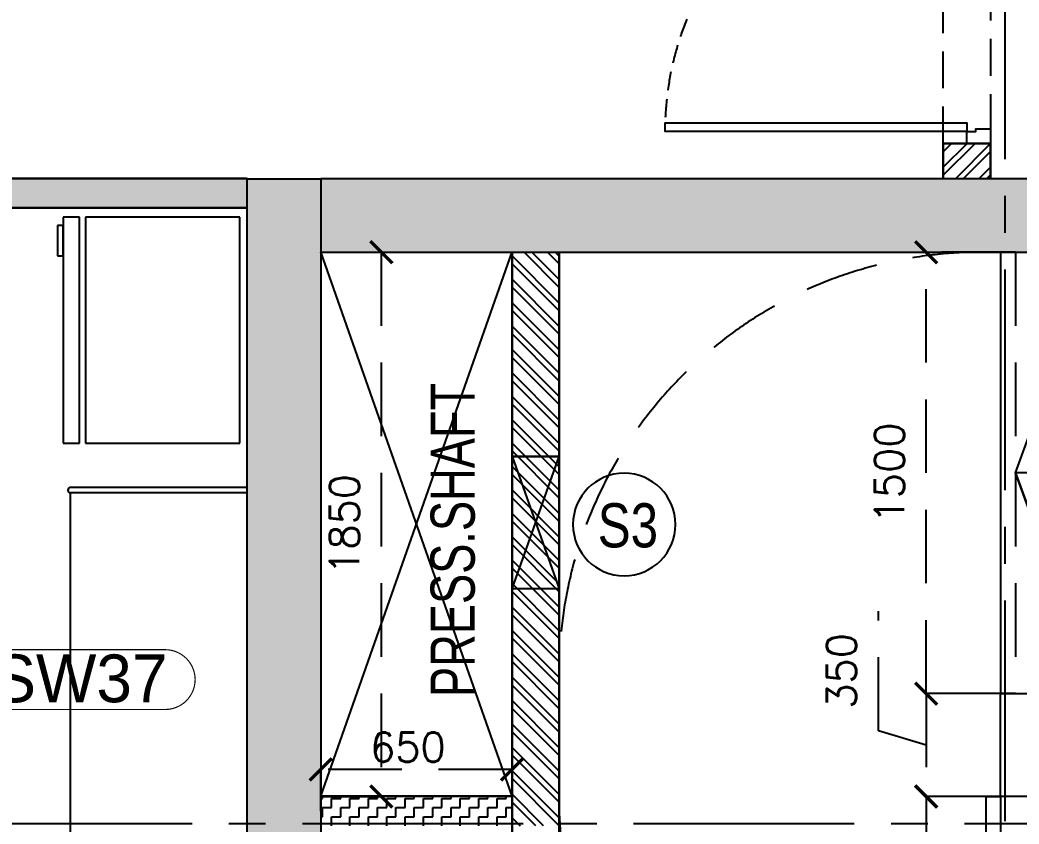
# Model space of a CAD drawing. Header units: millimetres. Extents: x 1181448 to 1317632, y -5734806 to -5633961.
# Drawn here: x 1195910 to 1199305, y -5717568 to -5714835 of the extents above; entities that cross this region are included whole.
import ezdxf
from ezdxf.enums import TextEntityAlignment as Align

# ---------------------------------------------------------------- set-up
doc = ezdxf.new("R2010")
doc.units = ezdxf.units.MM
doc.header["$LTSCALE"] = 1000
doc.header["$MEASUREMENT"] = 0
for name, pattern in [('3BHK-A$0$$1$HIDDEN', [0.375, 0.25, -0.125]), ('3BHK-A$1$AUDIT_D_120904163729-0', [0]), ('3BHK-A$1$HIDDEN', [0.375, 0.25, -0.125]), ('AUDIT_D_120904163729-0', [0]), ('T8 - TYPICAL FLOOR CORE$0$T8 - TYPICAL FLOOR CORE$0$T10-TYPICAL FLOOR CORE$0$HIDDEN', [0.375, 0.25, -0.125]), ('T8 - TYPICAL FLOOR CORE$1$AUDIT_D_120904163729-0', [0]), ('T8 - TYPICAL FLOOR CORE$1$DASHED2', [0.375, 0.25, -0.125]), ('T8 - TYPICAL FLOOR CORE$1$HIDDEN', [0.375, 0.25, -0.125]), ('T8_REFUGE COLUMNS$0$CENTER2', [1.125, 0.75, -0.125, 0.125, -0.125])]:
    doc.linetypes.add(name, pattern=pattern)
doc.layers.get('0').update_dxf_attribs({"linetype": 'AUDIT_D_120904163729-0'})
for name, color, linetype in [('3BHK-A$0$$0$A-DOOR-FULL', 2, 'Continuous'), ('3BHK-A$1$$0$a-KIT FIX', 251, 'Continuous'), ('3BHK-A$1$A-HATCH -160', 251, '3BHK-A$1$AUDIT_D_120904163729-0'), ('3BHK-A$1$CUT-OUT', 49, 'Continuous'), ('A_dim', 1, 'Continuous'), ('T8 - TYPICAL FLOOR CORE$0$A-DIMENSIONS', 2, 'T8 - TYPICAL FLOOR CORE$1$HIDDEN'), ('T8 - TYPICAL FLOOR CORE$0$A-HATCH -160', 251, 'T8 - TYPICAL FLOOR CORE$1$AUDIT_D_120904163729-0'), ('T8 - TYPICAL FLOOR CORE$0$a-window-no', 125, 'Continuous'), ('T8 - TYPICAL FLOOR CORE$0$T8 - TYPICAL FLOOR CORE$0$CUT-OUT', 49, 'Continuous'), ('T8 - TYPICAL FLOOR CORE$0$T8 - TYPICAL FLOOR CORE$0$T10-TYPICAL FLOOR CORE$0$A-SLAB SUNK-AC LEDGES', 251, 'T8 - TYPICAL FLOOR CORE$0$T8 - TYPICAL FLOOR CORE$0$T10-TYPICAL FLOOR CORE$0$HIDDEN'), ('T8 - TYPICAL FLOOR CORE$1$A-FINISHED STAIRS', 1, 'Continuous'), ('T8 - TYPICAL FLOOR CORE$1$A-UNFINISHED STAIRS', 30, 'T8 - TYPICAL FLOOR CORE$1$DASHED2'), ('T8 - TYPICAL FLOOR CORE$1$A_rail', 253, 'Continuous'), ('T8 - TYPICAL FLOOR CORE$1$HATCH', 8, 'Continuous'), ('T8 - TYPICAL FLOOR CORE$1$STAIRS', 1, 'Continuous'), ('T8(T9 IS SIMILAR) - REFUGE FLOOR$1$A_rail', 253, 'Continuous'), ('T8_REFUGE COLUMNS$0$A-CENTERLINE', 193, 'T8_REFUGE COLUMNS$0$CENTER2'), ('T8_REFUGE COLUMNS$1$A-RCC COLS', 3, 'Continuous')]:
    doc.layers.add(name, color=color, linetype=linetype)
for name, color, linetype, lineweight in [('3BHK-A$1$$1$A-WALL- 160', 6, 'Continuous', 30), ('T8 - TYPICAL FLOOR CORE$0$T8 - TYPICAL FLOOR CORE$0$A-WALL- 160', 6, 'Continuous', 30), ('T8 - TYPICAL FLOOR CORE$0$T8 - TYPICAL FLOOR CORE$0$D&W', 8, 'Continuous', 25), ('T8 - TYPICAL FLOOR CORE$0$T8 - TYPICAL FLOOR CORE$1$a-Text', 4, 'Continuous', 0), ('T8(T9 IS SIMILAR) - REFUGE FLOOR$0$D&W', 8, 'Continuous', 25), ('T8_REFUGE COLUMNS$0$A-COLUMN NO size reduce', 81, 'Continuous', 25)]:
    doc.layers.add(name, color=color, linetype=linetype, lineweight=lineweight)
doc.layers.add('T8_REFUGE COLUMNS$0$COL-HATCH', color=7, linetype='Continuous', lineweight=25, true_color=0xa3a3a3)
doc.styles.add('T8 - TYPICAL FLOOR CORE$0$LODHA STANDERD', font='sanss___.ttf')
doc.styles.add('T8 - TYPICAL FLOOR CORE$0$Romans 1', font='romans.shx', dxfattribs={"height": 100})
doc.styles.add('T8 - TYPICAL FLOOR CORE$0$T8 - TYPICAL FLOOR CORE$1$ARIAL ARROW', font='swisscl.ttf')
doc.styles.add('T8_REFUGE COLUMNS$0$STANDARD', font='GOTHIC.TTF')
doc.dimstyles.new('T8 - TYPICAL FLOOR CORE$0$ALPINE S', dxfattribs={"dimscale": 0, "dimtxt": 100, "dimasz": 75, "dimexe": 0, "dimexo": 0, "dimgap": 75, "dimtad": 1, "dimdec": 0, "dimzin": 0, "dimdsep": 46, "dimtxsty": 'T8 - TYPICAL FLOOR CORE$0$Romans 1', "dimblk": 'T8 - TYPICAL FLOOR CORE$0$_ArchTick', "dimcen": 0.09, "dimclrd": 256, "dimclre": 256, "dimclrt": 7, "dimadec": 0, "dimazin": 0, "dimtfac": 1, "dimtdec": 0, "dimtofl": 0, "dimtmove": 1, "dimatfit": 0, "dimldrblk": 'T8 - TYPICAL FLOOR CORE$0$_Open90', "dimfxl": 1, "dimtolj": 1, "dimtzin": 0, "dimarcsym": 0})

# ---------------------------------------------------------------- blocks, each defined once
blk = doc.blocks.new('T8 - TYPICAL FLOOR CORE$0$_ArchTick')
at = {"color": 0, "linetype": 'ByBlock', "const_width": 0.15}
blk.add_lwpolyline([(-0.5, -0.5), (0.5, 0.5)], dxfattribs=at)
blk = doc.blocks.new('*D251')
at = {"layer": 'T8 - TYPICAL FLOOR CORE$0$A-DIMENSIONS', "linetype": 'T8 - TYPICAL FLOOR CORE$1$HIDDEN', "lineweight": -2, "transparency": 16777216}
for p, q in [((1199292.2, -5715625), (1198989.4, -5715625)), ((1199292.2, -5717125), (1198989.4, -5717125))]:
    blk.add_line(p, q, dxfattribs=at)
at = {"layer": 'T8 - TYPICAL FLOOR CORE$0$A-DIMENSIONS', "lineweight": -2, "transparency": 16777216}
blk.add_line((1198989.4, -5717125), (1198989.4, -5715625), dxfattribs=at)
at = {"layer": 'T8 - TYPICAL FLOOR CORE$0$A-DIMENSIONS', "linetype": 'ByBlock', "lineweight": -2, "transparency": 16777216, "xscale": 75, "yscale": 75, "zscale": 75}
for p, rotation in [((1198989.4, -5715625), 90), ((1198989.4, -5717125), 270)]:
    blk.add_blockref('T8 - TYPICAL FLOOR CORE$0$_ArchTick', p, dxfattribs=dict(at, rotation=rotation))
at = {"layer": 'T8 - TYPICAL FLOOR CORE$0$A-DIMENSIONS', "color": 7, "linetype": 'ByBlock', "transparency": 16777216, "insert": (1198864.4, -5716375), "char_height": 100, "attachment_point": 5, "rotation": 90, "style": 'T8 - TYPICAL FLOOR CORE$0$Romans 1'}
blk.add_mtext('\\A1;1500', dxfattribs=at)
blk = doc.blocks.new('T8 - TYPICAL FLOOR CORE$0$_Open90')
at = {"color": 0, "linetype": 'ByBlock', "lineweight": -2}
for p, q in [((-0.5, 0.5), (0, 0)), ((0, 0), (-1, 0)), ((0, 0), (-0.5, -0.5))]:
    blk.add_line(p, q, dxfattribs=at)
blk = doc.blocks.new('*D207')
at = {"layer": 'T8 - TYPICAL FLOOR CORE$0$A-DIMENSIONS', "linetype": 'T8 - TYPICAL FLOOR CORE$1$HIDDEN', "lineweight": -2, "transparency": 16777216}
for p, q in [((1199242.2, -5717474), (1198989.4, -5717474)), ((1199242.2, -5718974), (1198989.4, -5718974))]:
    blk.add_line(p, q, dxfattribs=at)
at = {"layer": 'T8 - TYPICAL FLOOR CORE$0$A-DIMENSIONS', "lineweight": -2, "transparency": 16777216}
blk.add_line((1198989.4, -5717474), (1198989.4, -5718974), dxfattribs=at)
at = {"layer": 'T8 - TYPICAL FLOOR CORE$0$A-DIMENSIONS', "linetype": 'ByBlock', "lineweight": -2, "transparency": 16777216, "xscale": 75, "yscale": 75, "zscale": 75}
for p, rotation in [((1198989.4, -5717474), 90), ((1198989.4, -5718974), 270)]:
    blk.add_blockref('T8 - TYPICAL FLOOR CORE$0$_ArchTick', p, dxfattribs=dict(at, rotation=rotation))
at = {"layer": 'T8 - TYPICAL FLOOR CORE$0$A-DIMENSIONS', "color": 7, "linetype": 'ByBlock', "transparency": 16777216, "insert": (1198864.4, -5718224), "char_height": 100, "attachment_point": 5, "rotation": 90, "style": 'T8 - TYPICAL FLOOR CORE$0$Romans 1'}
blk.add_mtext('\\A1;1500', dxfattribs=at)
blk = doc.blocks.new('*D208')
at = {"layer": 'T8 - TYPICAL FLOOR CORE$0$A-DIMENSIONS', "lineweight": -2, "transparency": 16777216}
for p, q in [((1198826.9, -5717251.3), (1198826.9, -5716844.1)), ((1198989.4, -5717125), (1198989.4, -5717050)), ((1198989.4, -5717125), (1198989.4, -5717475)), ((1198989.4, -5717300), (1198826.9, -5717251.3)), ((1198989.4, -5717475), (1198989.4, -5717550))]:
    blk.add_line(p, q, dxfattribs=at)
at = {"layer": 'T8 - TYPICAL FLOOR CORE$0$A-DIMENSIONS', "linetype": 'T8 - TYPICAL FLOOR CORE$1$HIDDEN', "lineweight": -2, "transparency": 16777216}
for p, q in [((1199140.8, -5717125), (1198989.4, -5717125)), ((1199115.8, -5717475), (1198989.4, -5717475))]:
    blk.add_line(p, q, dxfattribs=at)
at = {"layer": 'T8 - TYPICAL FLOOR CORE$0$A-DIMENSIONS', "linetype": 'ByBlock', "lineweight": -2, "transparency": 16777216, "xscale": 75, "yscale": 75, "zscale": 75}
for p, rotation in [((1198989.4, -5717125), 270), ((1198989.4, -5717475), 90)]:
    blk.add_blockref('T8 - TYPICAL FLOOR CORE$0$_ArchTick', p, dxfattribs=dict(at, rotation=rotation))
at = {"layer": 'T8 - TYPICAL FLOOR CORE$0$A-DIMENSIONS', "color": 7, "linetype": 'ByBlock', "transparency": 16777216, "insert": (1198701.9, -5717047.7), "char_height": 100, "attachment_point": 5, "rotation": 90, "style": 'T8 - TYPICAL FLOOR CORE$0$Romans 1'}
blk.add_mtext('\\A1;350', dxfattribs=at)
blk = doc.blocks.new('*D201')
at = {"layer": 'T8 - TYPICAL FLOOR CORE$0$A-DIMENSIONS', "linetype": 'T8 - TYPICAL FLOOR CORE$1$HIDDEN', "lineweight": -2, "transparency": 16777216}
for p, q in [((1196932.3, -5717523.9), (1196932.3, -5717382.8)), ((1197582.2, -5717523.9), (1197582.2, -5717382.8))]:
    blk.add_line(p, q, dxfattribs=at)
at = {"layer": 'T8 - TYPICAL FLOOR CORE$0$A-DIMENSIONS', "lineweight": -2, "transparency": 16777216}
blk.add_line((1197582.2, -5717382.8), (1196932.3, -5717382.8), dxfattribs=at)
at = {"layer": 'T8 - TYPICAL FLOOR CORE$0$A-DIMENSIONS', "linetype": 'ByBlock', "lineweight": -2, "transparency": 16777216, "xscale": 75, "yscale": 75, "zscale": 75, "rotation": 180}
blk.add_blockref('T8 - TYPICAL FLOOR CORE$0$_ArchTick', (1196932.3, -5717382.8), dxfattribs=at)
at = {"layer": 'T8 - TYPICAL FLOOR CORE$0$A-DIMENSIONS', "linetype": 'ByBlock', "lineweight": -2, "transparency": 16777216, "xscale": 75, "yscale": 75, "zscale": 75}
blk.add_blockref('T8 - TYPICAL FLOOR CORE$0$_ArchTick', (1197582.2, -5717382.8), dxfattribs=at)
at = {"layer": 'T8 - TYPICAL FLOOR CORE$0$A-DIMENSIONS', "color": 7, "linetype": 'ByBlock', "transparency": 16777216, "insert": (1197228.2, -5717306.7), "char_height": 100, "attachment_point": 5, "style": 'T8 - TYPICAL FLOOR CORE$0$Romans 1'}
blk.add_mtext('\\A1;650', dxfattribs=at)
blk = doc.blocks.new('T8 - TYPICAL FLOOR CORE$0$WINDOW TAG')
at = {"layer": 'T8 - TYPICAL FLOOR CORE$0$a-window-no'}
blk.add_circle((0, 0), 174.1, dxfattribs=at)
at = {"layer": 'T8 - TYPICAL FLOOR CORE$0$a-window-no', "style": 'T8 - TYPICAL FLOOR CORE$0$LODHA STANDERD'}
blk.add_attdef('WINDOW', text='', height=150, dxfattribs=at).set_placement((11.3, 2.8), align=Align.MIDDLE_CENTER)
blk = doc.blocks.new('*D227')
at = {"layer": 'T8 - TYPICAL FLOOR CORE$0$A-DIMENSIONS', "linetype": 'T8 - TYPICAL FLOOR CORE$1$HIDDEN', "lineweight": -2, "transparency": 16777216}
for p, q in [((1196933, -5715624.9), (1197137.9, -5715624.9)), ((1196933, -5717474.9), (1197137.9, -5717474.9))]:
    blk.add_line(p, q, dxfattribs=at)
at = {"layer": 'T8 - TYPICAL FLOOR CORE$0$A-DIMENSIONS', "lineweight": -2, "transparency": 16777216}
blk.add_line((1197137.9, -5715624.9), (1197137.9, -5717474.9), dxfattribs=at)
at = {"layer": 'T8 - TYPICAL FLOOR CORE$0$A-DIMENSIONS', "linetype": 'ByBlock', "lineweight": -2, "transparency": 16777216, "xscale": 75, "yscale": 75, "zscale": 75}
for p, rotation in [((1197137.9, -5715624.9), 90), ((1197137.9, -5717474.9), 270)]:
    blk.add_blockref('T8 - TYPICAL FLOOR CORE$0$_ArchTick', p, dxfattribs=dict(at, rotation=rotation))
at = {"layer": 'T8 - TYPICAL FLOOR CORE$0$A-DIMENSIONS', "color": 7, "linetype": 'ByBlock', "transparency": 16777216, "insert": (1197012.9, -5716549.9), "char_height": 100, "attachment_point": 5, "rotation": 90, "style": 'T8 - TYPICAL FLOOR CORE$0$Romans 1'}
blk.add_mtext('\\A1;1850', dxfattribs=at)
blk = doc.blocks.new('T8_REFUGE COLUMNS')
at = {"layer": 'T8_REFUGE COLUMNS$0$COL-HATCH', "linetype": 'ByBlock'}
h = blk.add_hatch(color=256, dxfattribs=at)
h.dxf.hatch_style = 1
h.paths.add_polyline_path([(1196682.1, -5715374.9), (1196932.1, -5715374.9), (1196932.1, -5719609.9), (1196682.1, -5719609.9)])
h = blk.add_hatch(color=256, dxfattribs=at)
h.dxf.hatch_style = 1
h.paths.add_polyline_path([(1196932.1, -5715624.9), (1203832.1, -5715624.9), (1203832.1, -5715374.9), (1196932.1, -5715374.9)])
at = {"layer": 'T8_REFUGE COLUMNS$0$A-CENTERLINE'}
for p, q in [((1199257.1, -5728808.5), (1199257.1, -5698299.6)), ((1223494.9, -5717567.4), (1182495.9, -5717567.4))]:
    blk.add_line(p, q, dxfattribs=at)
at = {"layer": 'T8_REFUGE COLUMNS$0$A-COLUMN NO size reduce', "linetype": 'ByBlock', "const_width": 3.9}
blk.add_lwpolyline([(1195803.4, -5717178.8, -1), (1195803.4, -5716975.6), (1196403.6, -5716975.6, -1), (1196403.6, -5717178.8)], format="xyb", close=True, dxfattribs=at)
at = {"layer": 'T8_REFUGE COLUMNS$1$A-RCC COLS', "linetype": 'ByBlock'}
for points in [[(1196682.1, -5715374.9), (1196932.1, -5715374.9), (1196932.1, -5719609.9), (1196682.1, -5719609.9)], [(1196932.1, -5715624.9), (1203832.1, -5715624.9), (1203832.1, -5715374.9), (1196932.1, -5715374.9)]]:
    blk.add_lwpolyline(points, close=True, dxfattribs=at)
at = {"layer": 'T8_REFUGE COLUMNS$0$A-COLUMN NO size reduce', "linetype": 'ByBlock', "insert": (1195819.6, -5716991.9), "char_height": 162.5, "attachment_point": 1, "style": 'T8_REFUGE COLUMNS$0$STANDARD'}
blk.add_mtext_dynamic_manual_height_columns('SW37', width=444.685, gutter_width=500, heights=[0], dxfattribs=at)
blk = doc.blocks.new('*U454')
for points in [[(0, 0), (0, 1025), (30, 1025), (30, 0)], [(-40, 0), (0, 0), (0, -30), (10, -30), (10, -80), (-40, -80)], [(1065, 0), (1025, 0), (1025, -30), (1015, -30), (1015, -80), (1065, -80)]]:
    blk.add_lwpolyline(points, close=True)
at = {"color": 0, "linetype": 'ByBlock', "ltscale": 0.25}
blk.add_arc((-1.5, -0.6), 1026.5, 0.0347, 87.627, dxfattribs=at)
blk = doc.blocks.new('3BHK-A')
at = {"layer": '3BHK-A$1$A-HATCH -160', "linetype": 'ByBlock'}
h = blk.add_hatch(dxfattribs=at)
h.set_pattern_fill('ZIGZAG', color=256, scale=250)
h.set_pattern_definition([(9e-15, (1e-08, 0), (31.25, 31.25), [31.25, -31.25]), (90, (31.25, 0), (-31.25, 31.25), [31.25, -31.25])])
h.paths.add_polyline_path([(1185182.8, -5714749.5), (1186532.7, -5714749.5), (1186532.7, -5714149.5), (1186632.7, -5714149.5), (1186632.7, -5714749.5), (1188712.7, -5714749.5), (1188712.7, -5714049.5), (1189032.5, -5714049.5), (1189032.5, -5714149.5), (1188812.7, -5714149.5), (1188812.7, -5715449.5), (1189032.5, -5715449.5), (1189032.5, -5715549.5), (1188712.7, -5715549.5), (1188712.7, -5714849.5), (1186632.7, -5714849.5), (1186632.7, -5715664.5), (1186532.7, -5715664.5), (1186532.7, -5714849.5), (1185182.8, -5714849.5)])
h.paths.add_polyline_path([(1185182.8, -5713249.5), (1185782.7, -5713249.5), (1185782.7, -5713149.5), (1185182.8, -5713149.5)])
h.paths.add_polyline_path([(1186532.7, -5710699.5), (1186632.7, -5710699.5), (1186632.7, -5713249.5), (1186532.7, -5713249.5)])
h.paths.add_polyline_path([(1186532.7, -5717399.5), (1186632.7, -5717399.5), (1186632.7, -5716414.5), (1186532.7, -5716414.5)])
h.paths.add_polyline_path([(1194902.2, -5715375), (1194082.3, -5715375), (1194082.3, -5715475), (1194902.2, -5715475)])
h.paths.add_polyline_path([(1195782.2, -5715375), (1196682.2, -5715375), (1196682.2, -5715475), (1195782.2, -5715475)])
h.paths.add_polyline_path([(1194132.5, -5714149.9), (1196532.4, -5714149.9), (1196532.4, -5714049.9), (1194132.5, -5714049.9)])
h.paths.add_polyline_path([(1197432.4, -5711800.2), (1197532.4, -5711800.2), (1197532.4, -5714149.9), (1197432.4, -5714149.9)])
h.paths.add_polyline_path([(1198282.4, -5714149.9), (1198958.7, -5714149.9), (1198958.7, -5714049.9), (1198282.4, -5714049.9)])
h.paths.add_polyline_path([(1196871.9, -5720208.6), (1196082.2, -5720209.7), (1196082.3, -5720109.7), (1196082.2, -5720109.7), (1196182.2, -5720109.7), (1196871.9, -5720108.6)])
h.paths.add_polyline_path([(1193397.2, -5709939.9), (1193882.3, -5709939.6), (1193882.3, -5710040.1), (1193397.3, -5710040.1)])
h.paths.add_polyline_path([(1186632.7, -5708554.7), (1187192.3, -5708554.8), (1187192.3, -5708654.7), (1186632.7, -5708654.7)])
h.paths.add_polyline_path([(1194182.3, -5715724), (1194082.3, -5715724), (1194082.3, -5715474), (1194182.3, -5715474)])
h = blk.add_hatch(dxfattribs=at)
h.set_pattern_fill('ANSI32', color=256, scale=150)
h.set_pattern_definition([(45, (-0.65, 934.464), (-39.77475644, 39.77475644), []), (45, (25.864, 934.464), (-39.77475644, 39.77475644), [])])
h.paths.add_polyline_path([(1199047.4, -5715373.6), (1199207.4, -5715373.6), (1199207.4, -5715253.8), (1199047.4, -5715253.8)])
at = {"layer": '3BHK-A$1$$0$a-KIT FIX'}
for p, q in [((1196057.4, -5715534.1, 0), (1196037.7, -5715534.1, 0)), ((1196037.7, -5715534.1, 0), (1196037.7, -5715637.5, 0)), ((1196057.4, -5715505.4, 0), (1196057.4, -5716273.9, 0)), ((1196112.4, -5715505.4, 0), (1196057.4, -5715505.4, 0)), ((1196057.4, -5715637.5, 0), (1196057.4, -5715534.1, 0)), ((1196112.4, -5716273.9, 0), (1196112.4, -5715505.4, 0)), ((1196656.8, -5715505.4, 0), (1196132.3, -5715505.4, 0)), ((1196132.3, -5715505.4, 0), (1196132.3, -5716273.9, 0)), ((1196656.8, -5716273.9, 0), (1196656.8, -5715505.4, 0)), ((1196037.7, -5715637.5, 0), (1196057.4, -5715637.5, 0)), ((1196057.4, -5716273.9, 0), (1196112.4, -5716273.9, 0)), ((1196132.3, -5716273.9, 0), (1196656.8, -5716273.9, 0))]:
    blk.add_line(p, q, dxfattribs=at)
at = {"layer": '3BHK-A$1$$0$a-KIT FIX', "color": 1}
for p, q in [((1196682.3, -5716423.9, 0), (1196082.2, -5716423.9, 0)), ((1196082.3, -5718598.7, 0), (1196082.2, -5716442.9, 0)), ((1196682.3, -5716442.9, 0), (1196082.2, -5716442.9, 0))]:
    blk.add_line(p, q, dxfattribs=at)
blk.add_arc((1196082.2, -5716433.4, 0), 9.5, 90, 270, dxfattribs=at)
at = {"layer": '3BHK-A$1$$1$A-WALL- 160', "linetype": 'ByBlock'}
for p, q in [((1195782.2, -5715374, 0), (1196682.2, -5715374, 0)), ((1195782.2, -5715474, 0), (1196682.2, -5715474, 0))]:
    blk.add_line(p, q, dxfattribs=at)
at = {"layer": '3BHK-A$1$$1$A-WALL- 160', "linetype": 'ByBlock', "elevation": -0.5}
blk.add_lwpolyline([(1199207.4, -5715374.9), (1199207.4, -5715255), (1199047.4, -5715255), (1199047.4, -5715374.9)], dxfattribs=at)
at = {"layer": '3BHK-A$1$CUT-OUT', "linetype": '3BHK-A$1$HIDDEN', "ltscale": 0.5, "elevation": -0.5}
blk.add_lwpolyline([(1199207.4, -5715255), (1199047.4, -5715255), (1199047.4, -5714149.9), (1199207.4, -5714149.9)], close=True, dxfattribs=at)
at = {"layer": '3BHK-A$0$$0$A-DOOR-FULL', "linetype": '3BHK-A$0$$1$HIDDEN', "rotation": 90}
blk.add_blockref('*U454', (1199127.4, -5715214.9, -0.5), dxfattribs=at)
blk = doc.blocks.new('T8 - TYPICAL FLOOR CORE')
at = {"layer": 'T8 - TYPICAL FLOOR CORE$0$A-HATCH -160', "linetype": 'ByBlock'}
h = blk.add_hatch(dxfattribs=at)
h.set_pattern_fill('ZIGZAG', color=256, scale=250)
h.set_pattern_definition([(9e-15, (5e-08, 50), (31.25, 31.25), [31.25, -31.25]), (90, (31.25, 50), (-31.25, 31.25), [31.25, -31.25])])
h.paths.add_polyline_path([(1196932.3, -5717473.9), (1197582.2, -5717473.9), (1197582.2, -5717573.9), (1196932.3, -5717573.9)])
at = {"layer": 'T8 - TYPICAL FLOOR CORE$0$T8 - TYPICAL FLOOR CORE$0$T10-TYPICAL FLOOR CORE$0$A-SLAB SUNK-AC LEDGES', "linetype": 'ByBlock'}
h = blk.add_hatch(dxfattribs=at)
h.set_pattern_fill('ANSI32', color=256, scale=150)
h.set_pattern_definition([(135, (1196133.07, -5692975.044), (-39.77476, -39.77476), []), (135, (1196133.07, -5692948.53), (-39.77476, -39.77476), [])])
h.paths.add_polyline_path([(1197742.2, -5717573.9), (1197742.2, -5715624.9), (1197582.2, -5715624.9), (1197582.2, -5717573.9)])
h.paths.add_polyline_path([(1197742.2, -5717573.9), (1197582.2, -5717573.9), (1197582.2, -5717573.9), (1197742.2, -5717573.9)])
h.paths.add_polyline_path([(1197582.2, -5717573.9), (1197742.2, -5717573.9), (1197742.2, -5717573.9), (1197582.2, -5717573.9)])
h.paths.add_polyline_path([(1197700.4, -5717573.9), (1197742.2, -5717573.9)], flags=16)
at = {"layer": 'T8 - TYPICAL FLOOR CORE$0$T8 - TYPICAL FLOOR CORE$0$A-WALL- 160', "linetype": 'ByBlock'}
for p, q in [((1197582.2, -5717723.9), (1197582.2, -5715623.1)), ((1197742.2, -5717723.9), (1197742.2, -5715623.1)), ((1197582.2, -5717473.9), (1196932.3, -5717473.9)), ((1197582.2, -5717473.9), (1196932.3, -5717473.9))]:
    blk.add_line(p, q, dxfattribs=at)
at = {"layer": 'T8 - TYPICAL FLOOR CORE$0$T8 - TYPICAL FLOOR CORE$0$CUT-OUT'}
for p, q in [((1197582.2, -5717473.9), (1196932.3, -5715623.1)), ((1196932.3, -5717473.9), (1197582.2, -5715623.1))]:
    blk.add_line(p, q, dxfattribs=at)
at = {"layer": 'T8 - TYPICAL FLOOR CORE$0$T8 - TYPICAL FLOOR CORE$0$D&W', "linetype": 'ByBlock'}
for points in [[(1197582.2, -5716318.5), (1197742.2, -5716318.5), (1197742.2, -5716768.5), (1197582.2, -5716768.5)], [(1197582.2, -5716768.5), (1197742.2, -5716318.5), (1197582.2, -5716318.5), (1197742.2, -5716768.5)]]:
    blk.add_lwpolyline(points, close=True, dxfattribs=at)
at = {"layer": 'T8 - TYPICAL FLOOR CORE$1$A-FINISHED STAIRS'}
for p, q in [((1199242.2, -5715625), (1199242.2, -5717125)), ((1199242.2, -5717474), (1199242.2, -5718974))]:
    blk.add_line(p, q, dxfattribs=at)
at = {"layer": 'T8 - TYPICAL FLOOR CORE$1$A-UNFINISHED STAIRS', "linetype": 'T8 - TYPICAL FLOOR CORE$1$HIDDEN'}
for p, q in [((1199292.2, -5715625), (1199292.2, -5717125)), ((1199192.2, -5717474), (1199192.2, -5718974)), ((1199192.2, -5717474), (1199242.2, -5717474))]:
    blk.add_line(p, q, dxfattribs=at)
at = {"layer": 'T8 - TYPICAL FLOOR CORE$1$A_rail'}
blk.add_lwpolyline([(1199242.2, -5717125), (1201242.2, -5717125), (1201242.2, -5717474), (1199242.2, -5717474)], close=True, dxfattribs=at)
at = {"layer": 'T8 - TYPICAL FLOOR CORE$1$HATCH', "linetype": 'T8 - TYPICAL FLOOR CORE$1$HIDDEN'}
for centre, radius, start, end in [((1199173.5, -5717056.6), 1431.8, 89.2505, 181.4912), ((1199242.9, -5717472.1), 1501.7, 182.0704, 269.9715)]:
    blk.add_arc(centre, radius, start, end, dxfattribs=at)
at = {"layer": 'T8 - TYPICAL FLOOR CORE$1$STAIRS', "color": 7}
blk.add_lwpolyline([(1201292.2, -5716374), (1199292.2, -5716374), (1199567.2, -5717125), (1199292.2, -5716374), (1199567.2, -5715625)], dxfattribs=at)
at = {"layer": 'T8 - TYPICAL FLOOR CORE$0$a-window-no'}
ref = blk.add_blockref('T8 - TYPICAL FLOOR CORE$0$WINDOW TAG', (1197963.2, -5716550.1), dxfattribs=dict(at, xscale=-1, rotation=180))
ref.add_attrib('WINDOW', 'S3', dxfattribs={"height": 150, "style": 'T8 - TYPICAL FLOOR CORE$0$LODHA STANDERD', "width": 0.8}).set_placement((1197975.8, -5716552.9), align=Align.MIDDLE_CENTER)
at = {"layer": 'T8 - TYPICAL FLOOR CORE$0$T8 - TYPICAL FLOOR CORE$1$a-Text', "linetype": 'ByBlock', "insert": (1197457.5, -5716068.5, 0.4), "char_height": 150, "width": 871.633, "attachment_point": 9, "rotation": 90, "style": 'T8 - TYPICAL FLOOR CORE$0$T8 - TYPICAL FLOOR CORE$1$ARIAL ARROW'}
blk.add_mtext('PRESS.SHAFT', dxfattribs=at)
at = {"layer": 'T8 - TYPICAL FLOOR CORE$0$A-DIMENSIONS', "linetype": 'ByBlock'}
for base, p1, p2, override, picture, middle in [((1197137.9, -5717474.9), (1196933, -5715624.9), (1196933, -5717474.9), {"dimscale": 1, "dimtxt": 200, "dimfxl": 5, "dimarcsym": 1}, '*D227', (1197012.9, -5716549.9)), ((1198989.4, -5715625), (1199292.2, -5717125), (1199292.2, -5715625), {"dimscale": 1, "dimfxl": 5, "dimarcsym": 1}, '*D251', (1198864.4, -5716375)), ((1198989.4, -5717475), (1199140.8, -5717125), (1199115.8, -5717475), {"dimscale": 1, "dimfxl": 5, "dimarcsym": 1}, '*D208', (1198701.9, -5717176.3)), ((1198989.4, -5718974), (1199242.2, -5717474), (1199242.2, -5718974), {"dimscale": 1, "dimfxl": 5, "dimarcsym": 1}, '*D207', (1198864.4, -5718224))]:
    dim = blk.add_linear_dim(base=base, p1=p1, p2=p2, angle=90, dimstyle='T8 - TYPICAL FLOOR CORE$0$ALPINE S', override=override, dxfattribs=at)
    dim.commit()
    dim.dimension.update_dxf_attribs({"geometry": picture, "text_midpoint": middle})
dim = blk.add_linear_dim(base=(1196932.3, -5717382.8), p1=(1197582.2, -5717523.9), p2=(1196932.3, -5717523.9), dimstyle='T8 - TYPICAL FLOOR CORE$0$ALPINE S', override={"dimscale": 1, "dimtxt": 200, "dimfxl": 5, "dimarcsym": 1}, dxfattribs=at)
dim.commit()
dim.dimension.update_dxf_attribs({"geometry": '*D201', "text_midpoint": (1197228.2, -5717431.7), "dimtype": 128})
blk = doc.blocks.new('T8(T9 IS SIMILAR) - REFUGE FLOOR')
at = {"layer": 'T8(T9 IS SIMILAR) - REFUGE FLOOR$0$D&W', "linetype": 'ByBlock'}
blk.add_blockref('T8 - TYPICAL FLOOR CORE', (0, 0), dxfattribs=at)
blk.add_blockref('3BHK-A', (0, 0), dxfattribs=at)
at = {"layer": 'T8(T9 IS SIMILAR) - REFUGE FLOOR$1$A_rail', "linetype": 'ByBlock'}
blk.add_blockref('T8_REFUGE COLUMNS', (0, 0), dxfattribs=at)

msp = doc.modelspace()

# ---------------------------------------------------------------- block references
at = {"layer": 'A_dim', "linetype": 'ByBlock'}
msp.add_blockref('T8(T9 IS SIMILAR) - REFUGE FLOOR', (0, 0), dxfattribs=at)

doc.saveas('drawing.dxf')
